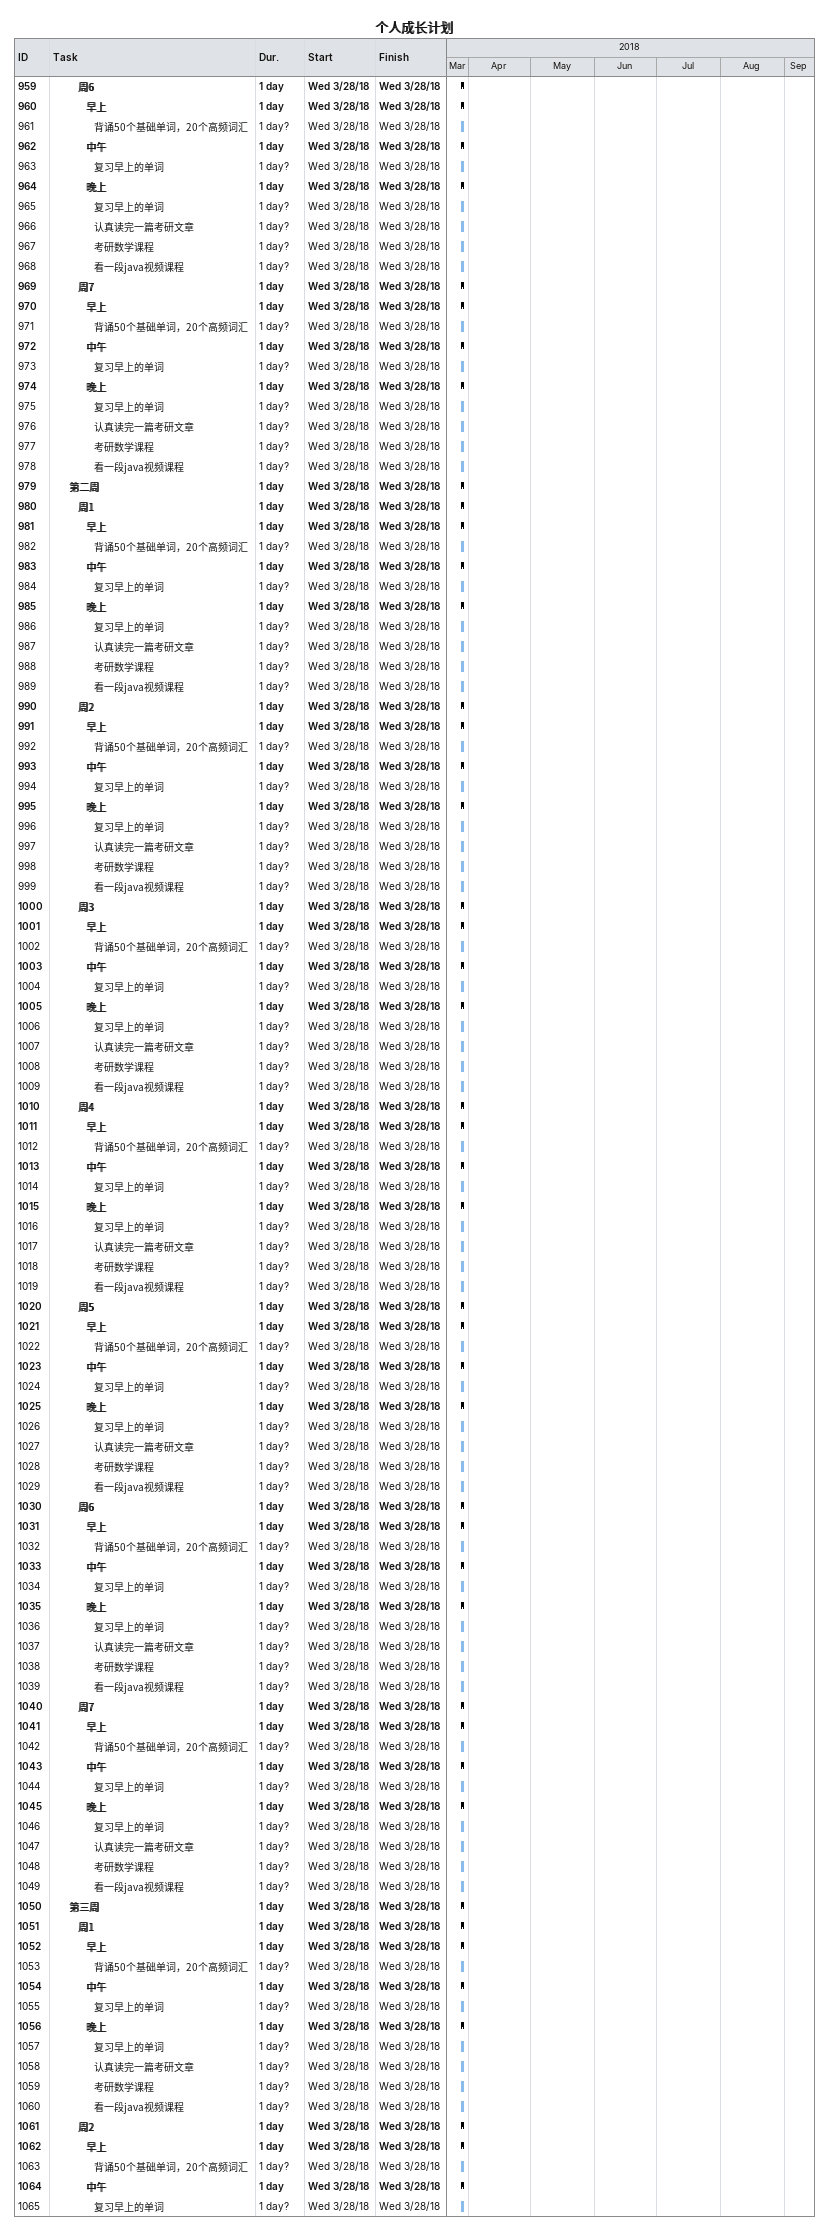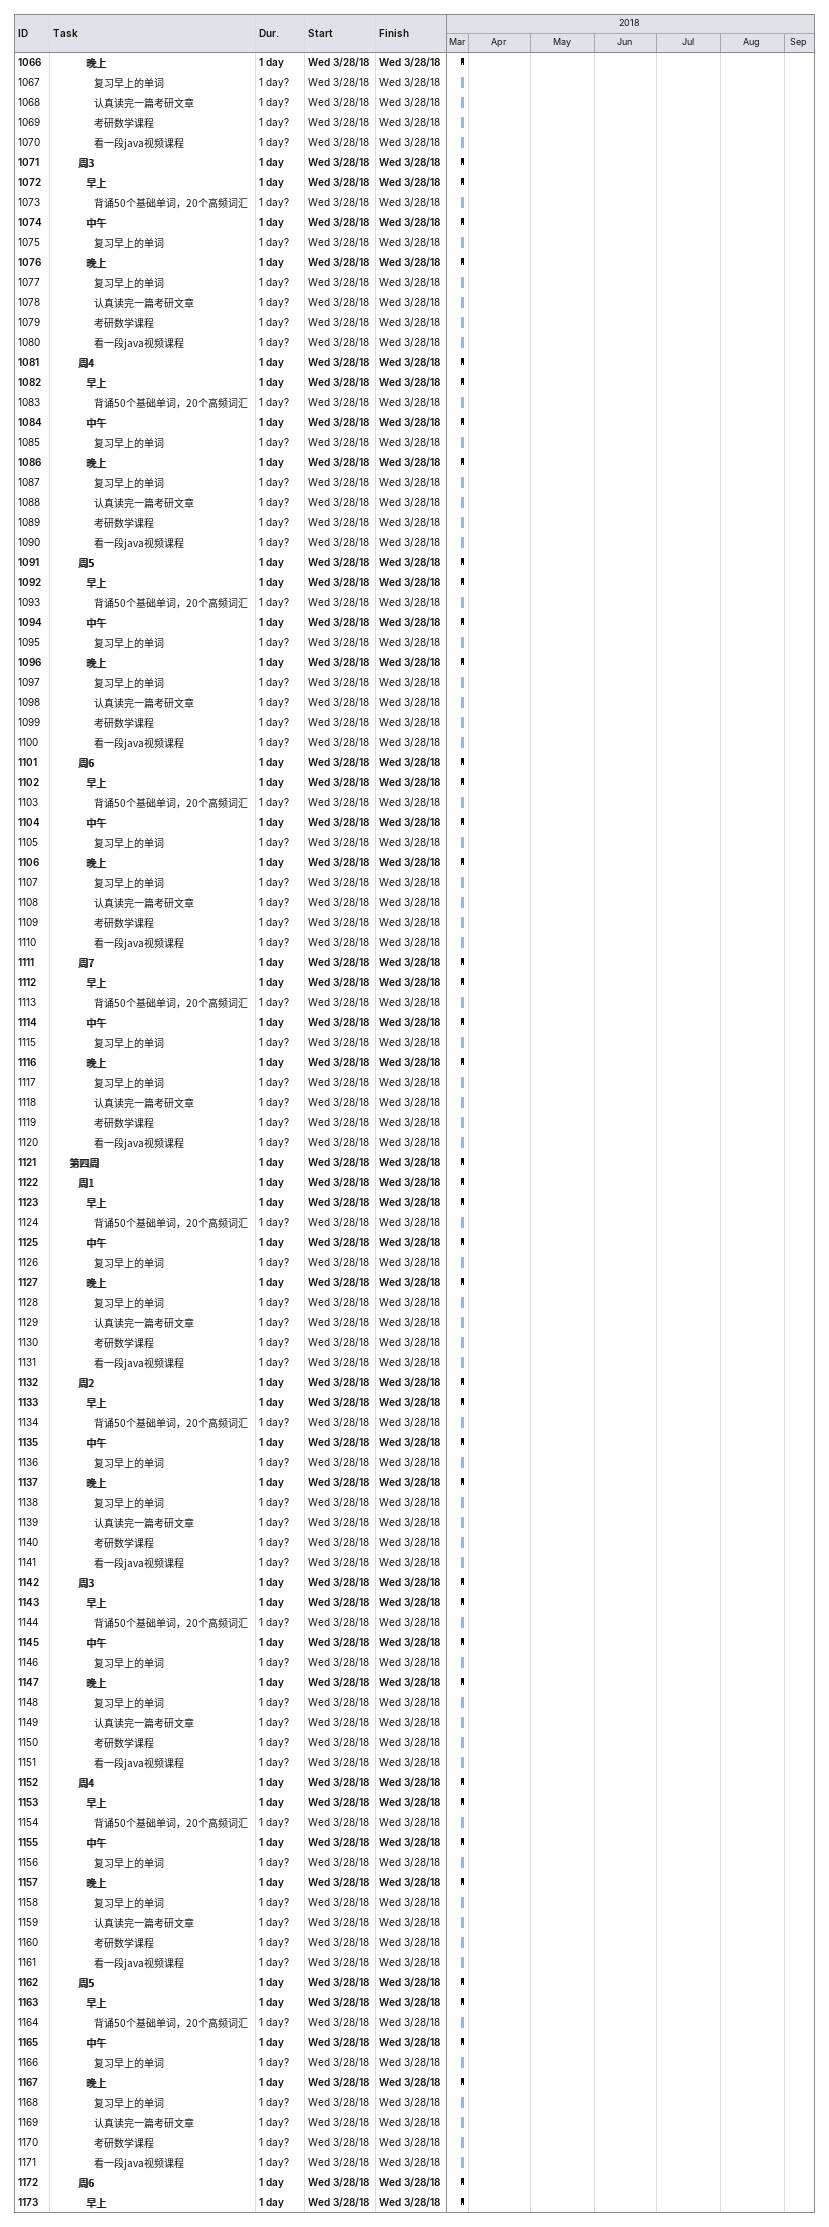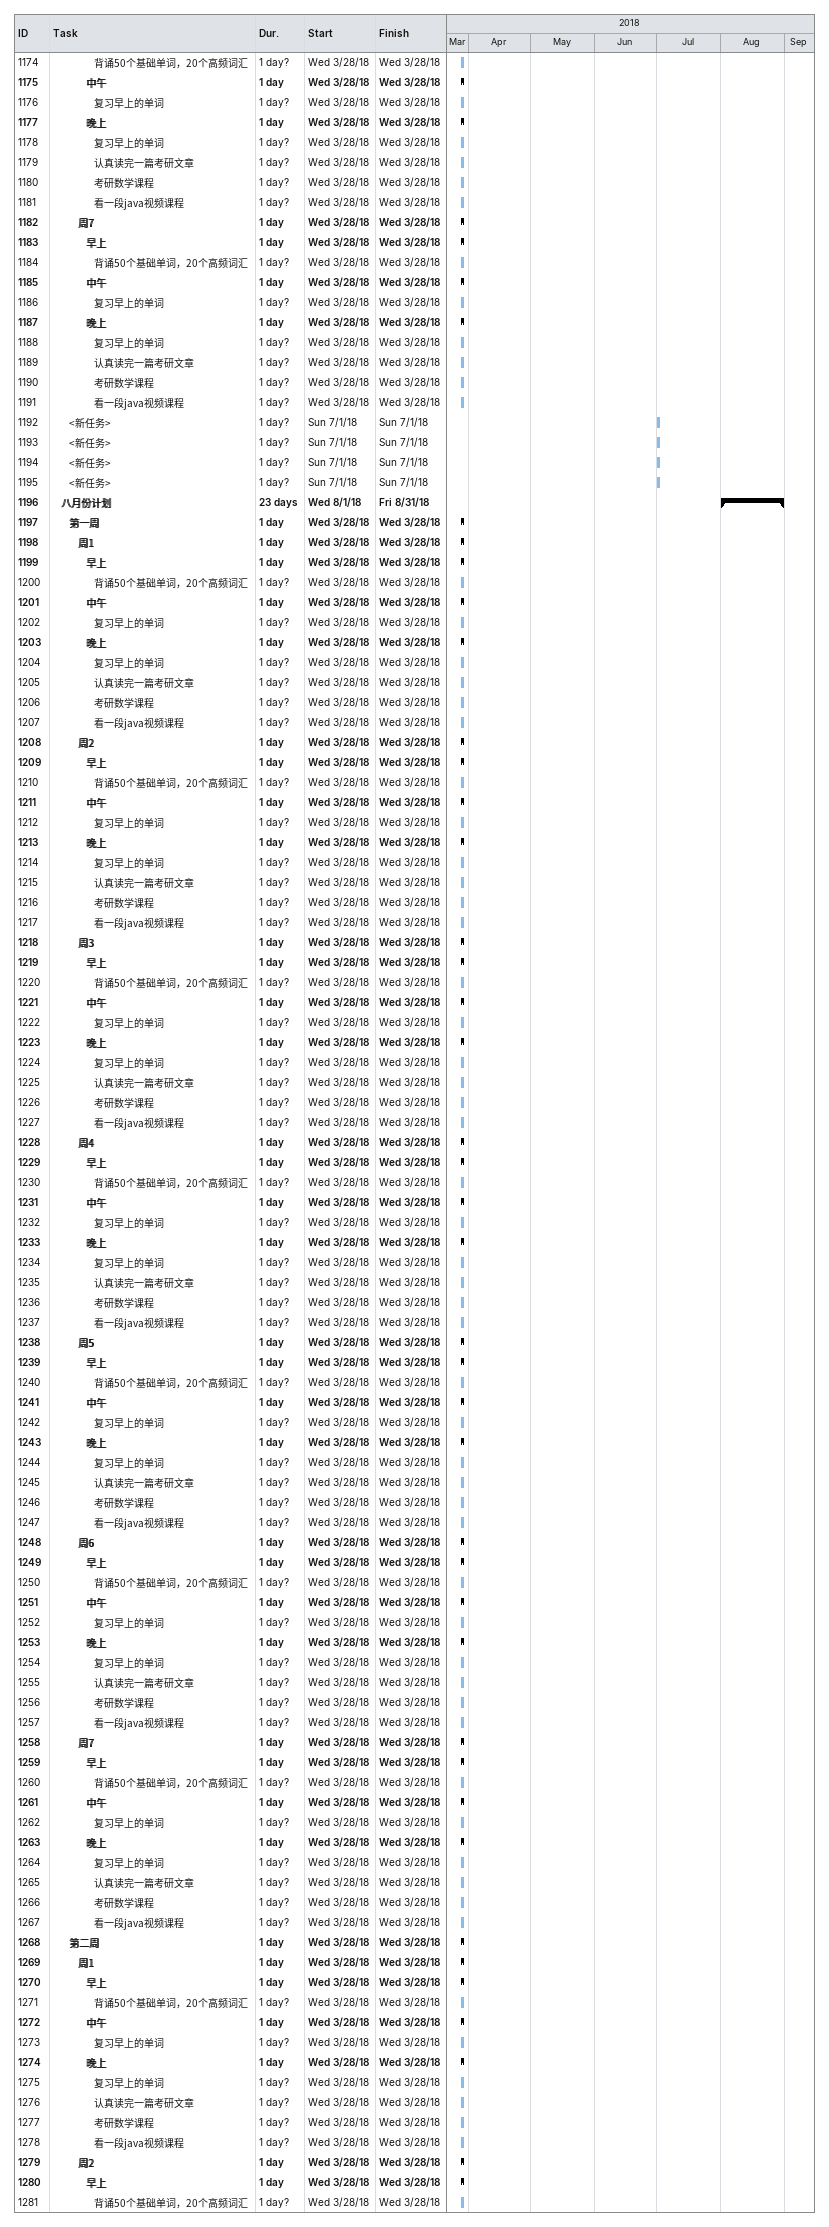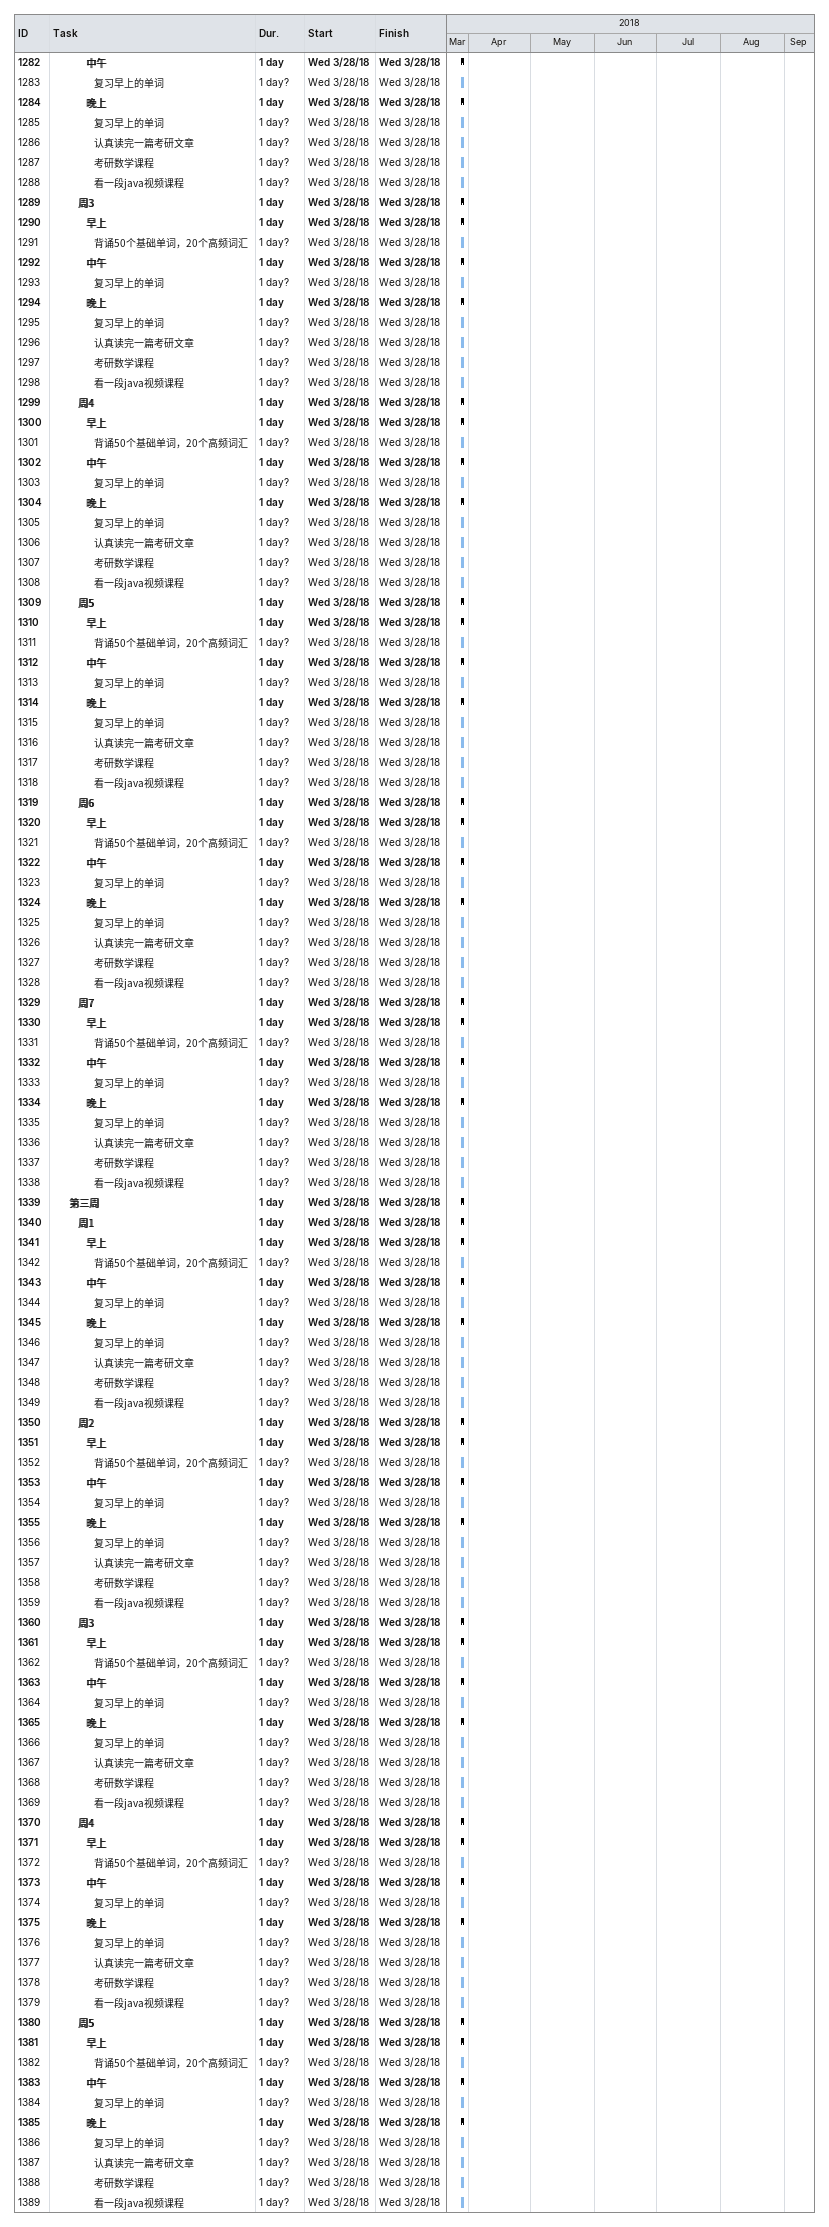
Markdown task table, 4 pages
个人成长计划

| ID | Level | Task | Duration | Start | Finish |
|---|---|---|---|---|---|
| 959 | 4 | **周6** | 1d | 2018-03-28 | 2018-03-28 |
| 960 | 5 | **早上** | 1d | 2018-03-28 | 2018-03-28 |
| 961 | 6 | 背诵50个基础单词，20个高频词汇 | 1d? | 2018-03-28 | 2018-03-28 |
| 962 | 5 | **中午** | 1d | 2018-03-28 | 2018-03-28 |
| 963 | 6 | 复习早上的单词 | 1d? | 2018-03-28 | 2018-03-28 |
| 964 | 5 | **晚上** | 1d | 2018-03-28 | 2018-03-28 |
| 965 | 6 | 复习早上的单词 | 1d? | 2018-03-28 | 2018-03-28 |
| 966 | 6 | 认真读完一篇考研文章 | 1d? | 2018-03-28 | 2018-03-28 |
| 967 | 6 | 考研数学课程 | 1d? | 2018-03-28 | 2018-03-28 |
| 968 | 6 | 看一段java视频课程 | 1d? | 2018-03-28 | 2018-03-28 |
| 969 | 4 | **周7** | 1d | 2018-03-28 | 2018-03-28 |
| 970 | 5 | **早上** | 1d | 2018-03-28 | 2018-03-28 |
| 971 | 6 | 背诵50个基础单词，20个高频词汇 | 1d? | 2018-03-28 | 2018-03-28 |
| 972 | 5 | **中午** | 1d | 2018-03-28 | 2018-03-28 |
| 973 | 6 | 复习早上的单词 | 1d? | 2018-03-28 | 2018-03-28 |
| 974 | 5 | **晚上** | 1d | 2018-03-28 | 2018-03-28 |
| 975 | 6 | 复习早上的单词 | 1d? | 2018-03-28 | 2018-03-28 |
| 976 | 6 | 认真读完一篇考研文章 | 1d? | 2018-03-28 | 2018-03-28 |
| 977 | 6 | 考研数学课程 | 1d? | 2018-03-28 | 2018-03-28 |
| 978 | 6 | 看一段java视频课程 | 1d? | 2018-03-28 | 2018-03-28 |
| 979 | 3 | **第二周** | 1d | 2018-03-28 | 2018-03-28 |
| 980 | 4 | **周1** | 1d | 2018-03-28 | 2018-03-28 |
| 981 | 5 | **早上** | 1d | 2018-03-28 | 2018-03-28 |
| 982 | 6 | 背诵50个基础单词，20个高频词汇 | 1d? | 2018-03-28 | 2018-03-28 |
| 983 | 5 | **中午** | 1d | 2018-03-28 | 2018-03-28 |
| 984 | 6 | 复习早上的单词 | 1d? | 2018-03-28 | 2018-03-28 |
| 985 | 5 | **晚上** | 1d | 2018-03-28 | 2018-03-28 |
| 986 | 6 | 复习早上的单词 | 1d? | 2018-03-28 | 2018-03-28 |
| 987 | 6 | 认真读完一篇考研文章 | 1d? | 2018-03-28 | 2018-03-28 |
| 988 | 6 | 考研数学课程 | 1d? | 2018-03-28 | 2018-03-28 |
| 989 | 6 | 看一段java视频课程 | 1d? | 2018-03-28 | 2018-03-28 |
| 990 | 4 | **周2** | 1d | 2018-03-28 | 2018-03-28 |
| 991 | 5 | **早上** | 1d | 2018-03-28 | 2018-03-28 |
| 992 | 6 | 背诵50个基础单词，20个高频词汇 | 1d? | 2018-03-28 | 2018-03-28 |
| 993 | 5 | **中午** | 1d | 2018-03-28 | 2018-03-28 |
| 994 | 6 | 复习早上的单词 | 1d? | 2018-03-28 | 2018-03-28 |
| 995 | 5 | **晚上** | 1d | 2018-03-28 | 2018-03-28 |
| 996 | 6 | 复习早上的单词 | 1d? | 2018-03-28 | 2018-03-28 |
| 997 | 6 | 认真读完一篇考研文章 | 1d? | 2018-03-28 | 2018-03-28 |
| 998 | 6 | 考研数学课程 | 1d? | 2018-03-28 | 2018-03-28 |
| 999 | 6 | 看一段java视频课程 | 1d? | 2018-03-28 | 2018-03-28 |
| 1000 | 4 | **周3** | 1d | 2018-03-28 | 2018-03-28 |
| 1001 | 5 | **早上** | 1d | 2018-03-28 | 2018-03-28 |
| 1002 | 6 | 背诵50个基础单词，20个高频词汇 | 1d? | 2018-03-28 | 2018-03-28 |
| 1003 | 5 | **中午** | 1d | 2018-03-28 | 2018-03-28 |
| 1004 | 6 | 复习早上的单词 | 1d? | 2018-03-28 | 2018-03-28 |
| 1005 | 5 | **晚上** | 1d | 2018-03-28 | 2018-03-28 |
| 1006 | 6 | 复习早上的单词 | 1d? | 2018-03-28 | 2018-03-28 |
| 1007 | 6 | 认真读完一篇考研文章 | 1d? | 2018-03-28 | 2018-03-28 |
| 1008 | 6 | 考研数学课程 | 1d? | 2018-03-28 | 2018-03-28 |
| 1009 | 6 | 看一段java视频课程 | 1d? | 2018-03-28 | 2018-03-28 |
| 1010 | 4 | **周4** | 1d | 2018-03-28 | 2018-03-28 |
| 1011 | 5 | **早上** | 1d | 2018-03-28 | 2018-03-28 |
| 1012 | 6 | 背诵50个基础单词，20个高频词汇 | 1d? | 2018-03-28 | 2018-03-28 |
| 1013 | 5 | **中午** | 1d | 2018-03-28 | 2018-03-28 |
| 1014 | 6 | 复习早上的单词 | 1d? | 2018-03-28 | 2018-03-28 |
| 1015 | 5 | **晚上** | 1d | 2018-03-28 | 2018-03-28 |
| 1016 | 6 | 复习早上的单词 | 1d? | 2018-03-28 | 2018-03-28 |
| 1017 | 6 | 认真读完一篇考研文章 | 1d? | 2018-03-28 | 2018-03-28 |
| 1018 | 6 | 考研数学课程 | 1d? | 2018-03-28 | 2018-03-28 |
| 1019 | 6 | 看一段java视频课程 | 1d? | 2018-03-28 | 2018-03-28 |
| 1020 | 4 | **周5** | 1d | 2018-03-28 | 2018-03-28 |
| 1021 | 5 | **早上** | 1d | 2018-03-28 | 2018-03-28 |
| 1022 | 6 | 背诵50个基础单词，20个高频词汇 | 1d? | 2018-03-28 | 2018-03-28 |
| 1023 | 5 | **中午** | 1d | 2018-03-28 | 2018-03-28 |
| 1024 | 6 | 复习早上的单词 | 1d? | 2018-03-28 | 2018-03-28 |
| 1025 | 5 | **晚上** | 1d | 2018-03-28 | 2018-03-28 |
| 1026 | 6 | 复习早上的单词 | 1d? | 2018-03-28 | 2018-03-28 |
| 1027 | 6 | 认真读完一篇考研文章 | 1d? | 2018-03-28 | 2018-03-28 |
| 1028 | 6 | 考研数学课程 | 1d? | 2018-03-28 | 2018-03-28 |
| 1029 | 6 | 看一段java视频课程 | 1d? | 2018-03-28 | 2018-03-28 |
| 1030 | 4 | **周6** | 1d | 2018-03-28 | 2018-03-28 |
| 1031 | 5 | **早上** | 1d | 2018-03-28 | 2018-03-28 |
| 1032 | 6 | 背诵50个基础单词，20个高频词汇 | 1d? | 2018-03-28 | 2018-03-28 |
| 1033 | 5 | **中午** | 1d | 2018-03-28 | 2018-03-28 |
| 1034 | 6 | 复习早上的单词 | 1d? | 2018-03-28 | 2018-03-28 |
| 1035 | 5 | **晚上** | 1d | 2018-03-28 | 2018-03-28 |
| 1036 | 6 | 复习早上的单词 | 1d? | 2018-03-28 | 2018-03-28 |
| 1037 | 6 | 认真读完一篇考研文章 | 1d? | 2018-03-28 | 2018-03-28 |
| 1038 | 6 | 考研数学课程 | 1d? | 2018-03-28 | 2018-03-28 |
| 1039 | 6 | 看一段java视频课程 | 1d? | 2018-03-28 | 2018-03-28 |
| 1040 | 4 | **周7** | 1d | 2018-03-28 | 2018-03-28 |
| 1041 | 5 | **早上** | 1d | 2018-03-28 | 2018-03-28 |
| 1042 | 6 | 背诵50个基础单词，20个高频词汇 | 1d? | 2018-03-28 | 2018-03-28 |
| 1043 | 5 | **中午** | 1d | 2018-03-28 | 2018-03-28 |
| 1044 | 6 | 复习早上的单词 | 1d? | 2018-03-28 | 2018-03-28 |
| 1045 | 5 | **晚上** | 1d | 2018-03-28 | 2018-03-28 |
| 1046 | 6 | 复习早上的单词 | 1d? | 2018-03-28 | 2018-03-28 |
| 1047 | 6 | 认真读完一篇考研文章 | 1d? | 2018-03-28 | 2018-03-28 |
| 1048 | 6 | 考研数学课程 | 1d? | 2018-03-28 | 2018-03-28 |
| 1049 | 6 | 看一段java视频课程 | 1d? | 2018-03-28 | 2018-03-28 |
| 1050 | 3 | **第三周** | 1d | 2018-03-28 | 2018-03-28 |
| 1051 | 4 | **周1** | 1d | 2018-03-28 | 2018-03-28 |
| 1052 | 5 | **早上** | 1d | 2018-03-28 | 2018-03-28 |
| 1053 | 6 | 背诵50个基础单词，20个高频词汇 | 1d? | 2018-03-28 | 2018-03-28 |
| 1054 | 5 | **中午** | 1d | 2018-03-28 | 2018-03-28 |
| 1055 | 6 | 复习早上的单词 | 1d? | 2018-03-28 | 2018-03-28 |
| 1056 | 5 | **晚上** | 1d | 2018-03-28 | 2018-03-28 |
| 1057 | 6 | 复习早上的单词 | 1d? | 2018-03-28 | 2018-03-28 |
| 1058 | 6 | 认真读完一篇考研文章 | 1d? | 2018-03-28 | 2018-03-28 |
| 1059 | 6 | 考研数学课程 | 1d? | 2018-03-28 | 2018-03-28 |
| 1060 | 6 | 看一段java视频课程 | 1d? | 2018-03-28 | 2018-03-28 |
| 1061 | 4 | **周2** | 1d | 2018-03-28 | 2018-03-28 |
| 1062 | 5 | **早上** | 1d | 2018-03-28 | 2018-03-28 |
| 1063 | 6 | 背诵50个基础单词，20个高频词汇 | 1d? | 2018-03-28 | 2018-03-28 |
| 1064 | 5 | **中午** | 1d | 2018-03-28 | 2018-03-28 |
| 1065 | 6 | 复习早上的单词 | 1d? | 2018-03-28 | 2018-03-28 |
| 1066 | 5 | **晚上** | 1d | 2018-03-28 | 2018-03-28 |
| 1067 | 6 | 复习早上的单词 | 1d? | 2018-03-28 | 2018-03-28 |
| 1068 | 6 | 认真读完一篇考研文章 | 1d? | 2018-03-28 | 2018-03-28 |
| 1069 | 6 | 考研数学课程 | 1d? | 2018-03-28 | 2018-03-28 |
| 1070 | 6 | 看一段java视频课程 | 1d? | 2018-03-28 | 2018-03-28 |
| 1071 | 4 | **周3** | 1d | 2018-03-28 | 2018-03-28 |
| 1072 | 5 | **早上** | 1d | 2018-03-28 | 2018-03-28 |
| 1073 | 6 | 背诵50个基础单词，20个高频词汇 | 1d? | 2018-03-28 | 2018-03-28 |
| 1074 | 5 | **中午** | 1d | 2018-03-28 | 2018-03-28 |
| 1075 | 6 | 复习早上的单词 | 1d? | 2018-03-28 | 2018-03-28 |
| 1076 | 5 | **晚上** | 1d | 2018-03-28 | 2018-03-28 |
| 1077 | 6 | 复习早上的单词 | 1d? | 2018-03-28 | 2018-03-28 |
| 1078 | 6 | 认真读完一篇考研文章 | 1d? | 2018-03-28 | 2018-03-28 |
| 1079 | 6 | 考研数学课程 | 1d? | 2018-03-28 | 2018-03-28 |
| 1080 | 6 | 看一段java视频课程 | 1d? | 2018-03-28 | 2018-03-28 |
| 1081 | 4 | **周4** | 1d | 2018-03-28 | 2018-03-28 |
| 1082 | 5 | **早上** | 1d | 2018-03-28 | 2018-03-28 |
| 1083 | 6 | 背诵50个基础单词，20个高频词汇 | 1d? | 2018-03-28 | 2018-03-28 |
| 1084 | 5 | **中午** | 1d | 2018-03-28 | 2018-03-28 |
| 1085 | 6 | 复习早上的单词 | 1d? | 2018-03-28 | 2018-03-28 |
| 1086 | 5 | **晚上** | 1d | 2018-03-28 | 2018-03-28 |
| 1087 | 6 | 复习早上的单词 | 1d? | 2018-03-28 | 2018-03-28 |
| 1088 | 6 | 认真读完一篇考研文章 | 1d? | 2018-03-28 | 2018-03-28 |
| 1089 | 6 | 考研数学课程 | 1d? | 2018-03-28 | 2018-03-28 |
| 1090 | 6 | 看一段java视频课程 | 1d? | 2018-03-28 | 2018-03-28 |
| 1091 | 4 | **周5** | 1d | 2018-03-28 | 2018-03-28 |
| 1092 | 5 | **早上** | 1d | 2018-03-28 | 2018-03-28 |
| 1093 | 6 | 背诵50个基础单词，20个高频词汇 | 1d? | 2018-03-28 | 2018-03-28 |
| 1094 | 5 | **中午** | 1d | 2018-03-28 | 2018-03-28 |
| 1095 | 6 | 复习早上的单词 | 1d? | 2018-03-28 | 2018-03-28 |
| 1096 | 5 | **晚上** | 1d | 2018-03-28 | 2018-03-28 |
| 1097 | 6 | 复习早上的单词 | 1d? | 2018-03-28 | 2018-03-28 |
| 1098 | 6 | 认真读完一篇考研文章 | 1d? | 2018-03-28 | 2018-03-28 |
| 1099 | 6 | 考研数学课程 | 1d? | 2018-03-28 | 2018-03-28 |
| 1100 | 6 | 看一段java视频课程 | 1d? | 2018-03-28 | 2018-03-28 |
| 1101 | 4 | **周6** | 1d | 2018-03-28 | 2018-03-28 |
| 1102 | 5 | **早上** | 1d | 2018-03-28 | 2018-03-28 |
| 1103 | 6 | 背诵50个基础单词，20个高频词汇 | 1d? | 2018-03-28 | 2018-03-28 |
| 1104 | 5 | **中午** | 1d | 2018-03-28 | 2018-03-28 |
| 1105 | 6 | 复习早上的单词 | 1d? | 2018-03-28 | 2018-03-28 |
| 1106 | 5 | **晚上** | 1d | 2018-03-28 | 2018-03-28 |
| 1107 | 6 | 复习早上的单词 | 1d? | 2018-03-28 | 2018-03-28 |
| 1108 | 6 | 认真读完一篇考研文章 | 1d? | 2018-03-28 | 2018-03-28 |
| 1109 | 6 | 考研数学课程 | 1d? | 2018-03-28 | 2018-03-28 |
| 1110 | 6 | 看一段java视频课程 | 1d? | 2018-03-28 | 2018-03-28 |
| 1111 | 4 | **周7** | 1d | 2018-03-28 | 2018-03-28 |
| 1112 | 5 | **早上** | 1d | 2018-03-28 | 2018-03-28 |
| 1113 | 6 | 背诵50个基础单词，20个高频词汇 | 1d? | 2018-03-28 | 2018-03-28 |
| 1114 | 5 | **中午** | 1d | 2018-03-28 | 2018-03-28 |
| 1115 | 6 | 复习早上的单词 | 1d? | 2018-03-28 | 2018-03-28 |
| 1116 | 5 | **晚上** | 1d | 2018-03-28 | 2018-03-28 |
| 1117 | 6 | 复习早上的单词 | 1d? | 2018-03-28 | 2018-03-28 |
| 1118 | 6 | 认真读完一篇考研文章 | 1d? | 2018-03-28 | 2018-03-28 |
| 1119 | 6 | 考研数学课程 | 1d? | 2018-03-28 | 2018-03-28 |
| 1120 | 6 | 看一段java视频课程 | 1d? | 2018-03-28 | 2018-03-28 |
| 1121 | 3 | **第四周** | 1d | 2018-03-28 | 2018-03-28 |
| 1122 | 4 | **周1** | 1d | 2018-03-28 | 2018-03-28 |
| 1123 | 5 | **早上** | 1d | 2018-03-28 | 2018-03-28 |
| 1124 | 6 | 背诵50个基础单词，20个高频词汇 | 1d? | 2018-03-28 | 2018-03-28 |
| 1125 | 5 | **中午** | 1d | 2018-03-28 | 2018-03-28 |
| 1126 | 6 | 复习早上的单词 | 1d? | 2018-03-28 | 2018-03-28 |
| 1127 | 5 | **晚上** | 1d | 2018-03-28 | 2018-03-28 |
| 1128 | 6 | 复习早上的单词 | 1d? | 2018-03-28 | 2018-03-28 |
| 1129 | 6 | 认真读完一篇考研文章 | 1d? | 2018-03-28 | 2018-03-28 |
| 1130 | 6 | 考研数学课程 | 1d? | 2018-03-28 | 2018-03-28 |
| 1131 | 6 | 看一段java视频课程 | 1d? | 2018-03-28 | 2018-03-28 |
| 1132 | 4 | **周2** | 1d | 2018-03-28 | 2018-03-28 |
| 1133 | 5 | **早上** | 1d | 2018-03-28 | 2018-03-28 |
| 1134 | 6 | 背诵50个基础单词，20个高频词汇 | 1d? | 2018-03-28 | 2018-03-28 |
| 1135 | 5 | **中午** | 1d | 2018-03-28 | 2018-03-28 |
| 1136 | 6 | 复习早上的单词 | 1d? | 2018-03-28 | 2018-03-28 |
| 1137 | 5 | **晚上** | 1d | 2018-03-28 | 2018-03-28 |
| 1138 | 6 | 复习早上的单词 | 1d? | 2018-03-28 | 2018-03-28 |
| 1139 | 6 | 认真读完一篇考研文章 | 1d? | 2018-03-28 | 2018-03-28 |
| 1140 | 6 | 考研数学课程 | 1d? | 2018-03-28 | 2018-03-28 |
| 1141 | 6 | 看一段java视频课程 | 1d? | 2018-03-28 | 2018-03-28 |
| 1142 | 4 | **周3** | 1d | 2018-03-28 | 2018-03-28 |
| 1143 | 5 | **早上** | 1d | 2018-03-28 | 2018-03-28 |
| 1144 | 6 | 背诵50个基础单词，20个高频词汇 | 1d? | 2018-03-28 | 2018-03-28 |
| 1145 | 5 | **中午** | 1d | 2018-03-28 | 2018-03-28 |
| 1146 | 6 | 复习早上的单词 | 1d? | 2018-03-28 | 2018-03-28 |
| 1147 | 5 | **晚上** | 1d | 2018-03-28 | 2018-03-28 |
| 1148 | 6 | 复习早上的单词 | 1d? | 2018-03-28 | 2018-03-28 |
| 1149 | 6 | 认真读完一篇考研文章 | 1d? | 2018-03-28 | 2018-03-28 |
| 1150 | 6 | 考研数学课程 | 1d? | 2018-03-28 | 2018-03-28 |
| 1151 | 6 | 看一段java视频课程 | 1d? | 2018-03-28 | 2018-03-28 |
| 1152 | 4 | **周4** | 1d | 2018-03-28 | 2018-03-28 |
| 1153 | 5 | **早上** | 1d | 2018-03-28 | 2018-03-28 |
| 1154 | 6 | 背诵50个基础单词，20个高频词汇 | 1d? | 2018-03-28 | 2018-03-28 |
| 1155 | 5 | **中午** | 1d | 2018-03-28 | 2018-03-28 |
| 1156 | 6 | 复习早上的单词 | 1d? | 2018-03-28 | 2018-03-28 |
| 1157 | 5 | **晚上** | 1d | 2018-03-28 | 2018-03-28 |
| 1158 | 6 | 复习早上的单词 | 1d? | 2018-03-28 | 2018-03-28 |
| 1159 | 6 | 认真读完一篇考研文章 | 1d? | 2018-03-28 | 2018-03-28 |
| 1160 | 6 | 考研数学课程 | 1d? | 2018-03-28 | 2018-03-28 |
| 1161 | 6 | 看一段java视频课程 | 1d? | 2018-03-28 | 2018-03-28 |
| 1162 | 4 | **周5** | 1d | 2018-03-28 | 2018-03-28 |
| 1163 | 5 | **早上** | 1d | 2018-03-28 | 2018-03-28 |
| 1164 | 6 | 背诵50个基础单词，20个高频词汇 | 1d? | 2018-03-28 | 2018-03-28 |
| 1165 | 5 | **中午** | 1d | 2018-03-28 | 2018-03-28 |
| 1166 | 6 | 复习早上的单词 | 1d? | 2018-03-28 | 2018-03-28 |
| 1167 | 5 | **晚上** | 1d | 2018-03-28 | 2018-03-28 |
| 1168 | 6 | 复习早上的单词 | 1d? | 2018-03-28 | 2018-03-28 |
| 1169 | 6 | 认真读完一篇考研文章 | 1d? | 2018-03-28 | 2018-03-28 |
| 1170 | 6 | 考研数学课程 | 1d? | 2018-03-28 | 2018-03-28 |
| 1171 | 6 | 看一段java视频课程 | 1d? | 2018-03-28 | 2018-03-28 |
| 1172 | 4 | **周6** | 1d | 2018-03-28 | 2018-03-28 |
| 1173 | 5 | **早上** | 1d | 2018-03-28 | 2018-03-28 |
| 1174 | 6 | 背诵50个基础单词，20个高频词汇 | 1d? | 2018-03-28 | 2018-03-28 |
| 1175 | 5 | **中午** | 1d | 2018-03-28 | 2018-03-28 |
| 1176 | 6 | 复习早上的单词 | 1d? | 2018-03-28 | 2018-03-28 |
| 1177 | 5 | **晚上** | 1d | 2018-03-28 | 2018-03-28 |
| 1178 | 6 | 复习早上的单词 | 1d? | 2018-03-28 | 2018-03-28 |
| 1179 | 6 | 认真读完一篇考研文章 | 1d? | 2018-03-28 | 2018-03-28 |
| 1180 | 6 | 考研数学课程 | 1d? | 2018-03-28 | 2018-03-28 |
| 1181 | 6 | 看一段java视频课程 | 1d? | 2018-03-28 | 2018-03-28 |
| 1182 | 4 | **周7** | 1d | 2018-03-28 | 2018-03-28 |
| 1183 | 5 | **早上** | 1d | 2018-03-28 | 2018-03-28 |
| 1184 | 6 | 背诵50个基础单词，20个高频词汇 | 1d? | 2018-03-28 | 2018-03-28 |
| 1185 | 5 | **中午** | 1d | 2018-03-28 | 2018-03-28 |
| 1186 | 6 | 复习早上的单词 | 1d? | 2018-03-28 | 2018-03-28 |
| 1187 | 5 | **晚上** | 1d | 2018-03-28 | 2018-03-28 |
| 1188 | 6 | 复习早上的单词 | 1d? | 2018-03-28 | 2018-03-28 |
| 1189 | 6 | 认真读完一篇考研文章 | 1d? | 2018-03-28 | 2018-03-28 |
| 1190 | 6 | 考研数学课程 | 1d? | 2018-03-28 | 2018-03-28 |
| 1191 | 6 | 看一段java视频课程 | 1d? | 2018-03-28 | 2018-03-28 |
| 1192 | 3 | <新任务> | 1d? | 2018-07-01 | 2018-07-01 |
| 1193 | 3 | <新任务> | 1d? | 2018-07-01 | 2018-07-01 |
| 1194 | 3 | <新任务> | 1d? | 2018-07-01 | 2018-07-01 |
| 1195 | 3 | <新任务> | 1d? | 2018-07-01 | 2018-07-01 |
| 1196 | 2 | **八月份计划** | 23d | 2018-08-01 | 2018-08-31 |
| 1197 | 3 | **第一周** | 1d | 2018-03-28 | 2018-03-28 |
| 1198 | 4 | **周1** | 1d | 2018-03-28 | 2018-03-28 |
| 1199 | 5 | **早上** | 1d | 2018-03-28 | 2018-03-28 |
| 1200 | 6 | 背诵50个基础单词，20个高频词汇 | 1d? | 2018-03-28 | 2018-03-28 |
| 1201 | 5 | **中午** | 1d | 2018-03-28 | 2018-03-28 |
| 1202 | 6 | 复习早上的单词 | 1d? | 2018-03-28 | 2018-03-28 |
| 1203 | 5 | **晚上** | 1d | 2018-03-28 | 2018-03-28 |
| 1204 | 6 | 复习早上的单词 | 1d? | 2018-03-28 | 2018-03-28 |
| 1205 | 6 | 认真读完一篇考研文章 | 1d? | 2018-03-28 | 2018-03-28 |
| 1206 | 6 | 考研数学课程 | 1d? | 2018-03-28 | 2018-03-28 |
| 1207 | 6 | 看一段java视频课程 | 1d? | 2018-03-28 | 2018-03-28 |
| 1208 | 4 | **周2** | 1d | 2018-03-28 | 2018-03-28 |
| 1209 | 5 | **早上** | 1d | 2018-03-28 | 2018-03-28 |
| 1210 | 6 | 背诵50个基础单词，20个高频词汇 | 1d? | 2018-03-28 | 2018-03-28 |
| 1211 | 5 | **中午** | 1d | 2018-03-28 | 2018-03-28 |
| 1212 | 6 | 复习早上的单词 | 1d? | 2018-03-28 | 2018-03-28 |
| 1213 | 5 | **晚上** | 1d | 2018-03-28 | 2018-03-28 |
| 1214 | 6 | 复习早上的单词 | 1d? | 2018-03-28 | 2018-03-28 |
| 1215 | 6 | 认真读完一篇考研文章 | 1d? | 2018-03-28 | 2018-03-28 |
| 1216 | 6 | 考研数学课程 | 1d? | 2018-03-28 | 2018-03-28 |
| 1217 | 6 | 看一段java视频课程 | 1d? | 2018-03-28 | 2018-03-28 |
| 1218 | 4 | **周3** | 1d | 2018-03-28 | 2018-03-28 |
| 1219 | 5 | **早上** | 1d | 2018-03-28 | 2018-03-28 |
| 1220 | 6 | 背诵50个基础单词，20个高频词汇 | 1d? | 2018-03-28 | 2018-03-28 |
| 1221 | 5 | **中午** | 1d | 2018-03-28 | 2018-03-28 |
| 1222 | 6 | 复习早上的单词 | 1d? | 2018-03-28 | 2018-03-28 |
| 1223 | 5 | **晚上** | 1d | 2018-03-28 | 2018-03-28 |
| 1224 | 6 | 复习早上的单词 | 1d? | 2018-03-28 | 2018-03-28 |
| 1225 | 6 | 认真读完一篇考研文章 | 1d? | 2018-03-28 | 2018-03-28 |
| 1226 | 6 | 考研数学课程 | 1d? | 2018-03-28 | 2018-03-28 |
| 1227 | 6 | 看一段java视频课程 | 1d? | 2018-03-28 | 2018-03-28 |
| 1228 | 4 | **周4** | 1d | 2018-03-28 | 2018-03-28 |
| 1229 | 5 | **早上** | 1d | 2018-03-28 | 2018-03-28 |
| 1230 | 6 | 背诵50个基础单词，20个高频词汇 | 1d? | 2018-03-28 | 2018-03-28 |
| 1231 | 5 | **中午** | 1d | 2018-03-28 | 2018-03-28 |
| 1232 | 6 | 复习早上的单词 | 1d? | 2018-03-28 | 2018-03-28 |
| 1233 | 5 | **晚上** | 1d | 2018-03-28 | 2018-03-28 |
| 1234 | 6 | 复习早上的单词 | 1d? | 2018-03-28 | 2018-03-28 |
| 1235 | 6 | 认真读完一篇考研文章 | 1d? | 2018-03-28 | 2018-03-28 |
| 1236 | 6 | 考研数学课程 | 1d? | 2018-03-28 | 2018-03-28 |
| 1237 | 6 | 看一段java视频课程 | 1d? | 2018-03-28 | 2018-03-28 |
| 1238 | 4 | **周5** | 1d | 2018-03-28 | 2018-03-28 |
| 1239 | 5 | **早上** | 1d | 2018-03-28 | 2018-03-28 |
| 1240 | 6 | 背诵50个基础单词，20个高频词汇 | 1d? | 2018-03-28 | 2018-03-28 |
| 1241 | 5 | **中午** | 1d | 2018-03-28 | 2018-03-28 |
| 1242 | 6 | 复习早上的单词 | 1d? | 2018-03-28 | 2018-03-28 |
| 1243 | 5 | **晚上** | 1d | 2018-03-28 | 2018-03-28 |
| 1244 | 6 | 复习早上的单词 | 1d? | 2018-03-28 | 2018-03-28 |
| 1245 | 6 | 认真读完一篇考研文章 | 1d? | 2018-03-28 | 2018-03-28 |
| 1246 | 6 | 考研数学课程 | 1d? | 2018-03-28 | 2018-03-28 |
| 1247 | 6 | 看一段java视频课程 | 1d? | 2018-03-28 | 2018-03-28 |
| 1248 | 4 | **周6** | 1d | 2018-03-28 | 2018-03-28 |
| 1249 | 5 | **早上** | 1d | 2018-03-28 | 2018-03-28 |
| 1250 | 6 | 背诵50个基础单词，20个高频词汇 | 1d? | 2018-03-28 | 2018-03-28 |
| 1251 | 5 | **中午** | 1d | 2018-03-28 | 2018-03-28 |
| 1252 | 6 | 复习早上的单词 | 1d? | 2018-03-28 | 2018-03-28 |
| 1253 | 5 | **晚上** | 1d | 2018-03-28 | 2018-03-28 |
| 1254 | 6 | 复习早上的单词 | 1d? | 2018-03-28 | 2018-03-28 |
| 1255 | 6 | 认真读完一篇考研文章 | 1d? | 2018-03-28 | 2018-03-28 |
| 1256 | 6 | 考研数学课程 | 1d? | 2018-03-28 | 2018-03-28 |
| 1257 | 6 | 看一段java视频课程 | 1d? | 2018-03-28 | 2018-03-28 |
| 1258 | 4 | **周7** | 1d | 2018-03-28 | 2018-03-28 |
| 1259 | 5 | **早上** | 1d | 2018-03-28 | 2018-03-28 |
| 1260 | 6 | 背诵50个基础单词，20个高频词汇 | 1d? | 2018-03-28 | 2018-03-28 |
| 1261 | 5 | **中午** | 1d | 2018-03-28 | 2018-03-28 |
| 1262 | 6 | 复习早上的单词 | 1d? | 2018-03-28 | 2018-03-28 |
| 1263 | 5 | **晚上** | 1d | 2018-03-28 | 2018-03-28 |
| 1264 | 6 | 复习早上的单词 | 1d? | 2018-03-28 | 2018-03-28 |
| 1265 | 6 | 认真读完一篇考研文章 | 1d? | 2018-03-28 | 2018-03-28 |
| 1266 | 6 | 考研数学课程 | 1d? | 2018-03-28 | 2018-03-28 |
| 1267 | 6 | 看一段java视频课程 | 1d? | 2018-03-28 | 2018-03-28 |
| 1268 | 3 | **第二周** | 1d | 2018-03-28 | 2018-03-28 |
| 1269 | 4 | **周1** | 1d | 2018-03-28 | 2018-03-28 |
| 1270 | 5 | **早上** | 1d | 2018-03-28 | 2018-03-28 |
| 1271 | 6 | 背诵50个基础单词，20个高频词汇 | 1d? | 2018-03-28 | 2018-03-28 |
| 1272 | 5 | **中午** | 1d | 2018-03-28 | 2018-03-28 |
| 1273 | 6 | 复习早上的单词 | 1d? | 2018-03-28 | 2018-03-28 |
| 1274 | 5 | **晚上** | 1d | 2018-03-28 | 2018-03-28 |
| 1275 | 6 | 复习早上的单词 | 1d? | 2018-03-28 | 2018-03-28 |
| 1276 | 6 | 认真读完一篇考研文章 | 1d? | 2018-03-28 | 2018-03-28 |
| 1277 | 6 | 考研数学课程 | 1d? | 2018-03-28 | 2018-03-28 |
| 1278 | 6 | 看一段java视频课程 | 1d? | 2018-03-28 | 2018-03-28 |
| 1279 | 4 | **周2** | 1d | 2018-03-28 | 2018-03-28 |
| 1280 | 5 | **早上** | 1d | 2018-03-28 | 2018-03-28 |
| 1281 | 6 | 背诵50个基础单词，20个高频词汇 | 1d? | 2018-03-28 | 2018-03-28 |
| 1282 | 5 | **中午** | 1d | 2018-03-28 | 2018-03-28 |
| 1283 | 6 | 复习早上的单词 | 1d? | 2018-03-28 | 2018-03-28 |
| 1284 | 5 | **晚上** | 1d | 2018-03-28 | 2018-03-28 |
| 1285 | 6 | 复习早上的单词 | 1d? | 2018-03-28 | 2018-03-28 |
| 1286 | 6 | 认真读完一篇考研文章 | 1d? | 2018-03-28 | 2018-03-28 |
| 1287 | 6 | 考研数学课程 | 1d? | 2018-03-28 | 2018-03-28 |
| 1288 | 6 | 看一段java视频课程 | 1d? | 2018-03-28 | 2018-03-28 |
| 1289 | 4 | **周3** | 1d | 2018-03-28 | 2018-03-28 |
| 1290 | 5 | **早上** | 1d | 2018-03-28 | 2018-03-28 |
| 1291 | 6 | 背诵50个基础单词，20个高频词汇 | 1d? | 2018-03-28 | 2018-03-28 |
| 1292 | 5 | **中午** | 1d | 2018-03-28 | 2018-03-28 |
| 1293 | 6 | 复习早上的单词 | 1d? | 2018-03-28 | 2018-03-28 |
| 1294 | 5 | **晚上** | 1d | 2018-03-28 | 2018-03-28 |
| 1295 | 6 | 复习早上的单词 | 1d? | 2018-03-28 | 2018-03-28 |
| 1296 | 6 | 认真读完一篇考研文章 | 1d? | 2018-03-28 | 2018-03-28 |
| 1297 | 6 | 考研数学课程 | 1d? | 2018-03-28 | 2018-03-28 |
| 1298 | 6 | 看一段java视频课程 | 1d? | 2018-03-28 | 2018-03-28 |
| 1299 | 4 | **周4** | 1d | 2018-03-28 | 2018-03-28 |
| 1300 | 5 | **早上** | 1d | 2018-03-28 | 2018-03-28 |
| 1301 | 6 | 背诵50个基础单词，20个高频词汇 | 1d? | 2018-03-28 | 2018-03-28 |
| 1302 | 5 | **中午** | 1d | 2018-03-28 | 2018-03-28 |
| 1303 | 6 | 复习早上的单词 | 1d? | 2018-03-28 | 2018-03-28 |
| 1304 | 5 | **晚上** | 1d | 2018-03-28 | 2018-03-28 |
| 1305 | 6 | 复习早上的单词 | 1d? | 2018-03-28 | 2018-03-28 |
| 1306 | 6 | 认真读完一篇考研文章 | 1d? | 2018-03-28 | 2018-03-28 |
| 1307 | 6 | 考研数学课程 | 1d? | 2018-03-28 | 2018-03-28 |
| 1308 | 6 | 看一段java视频课程 | 1d? | 2018-03-28 | 2018-03-28 |
| 1309 | 4 | **周5** | 1d | 2018-03-28 | 2018-03-28 |
| 1310 | 5 | **早上** | 1d | 2018-03-28 | 2018-03-28 |
| 1311 | 6 | 背诵50个基础单词，20个高频词汇 | 1d? | 2018-03-28 | 2018-03-28 |
| 1312 | 5 | **中午** | 1d | 2018-03-28 | 2018-03-28 |
| 1313 | 6 | 复习早上的单词 | 1d? | 2018-03-28 | 2018-03-28 |
| 1314 | 5 | **晚上** | 1d | 2018-03-28 | 2018-03-28 |
| 1315 | 6 | 复习早上的单词 | 1d? | 2018-03-28 | 2018-03-28 |
| 1316 | 6 | 认真读完一篇考研文章 | 1d? | 2018-03-28 | 2018-03-28 |
| 1317 | 6 | 考研数学课程 | 1d? | 2018-03-28 | 2018-03-28 |
| 1318 | 6 | 看一段java视频课程 | 1d? | 2018-03-28 | 2018-03-28 |
| 1319 | 4 | **周6** | 1d | 2018-03-28 | 2018-03-28 |
| 1320 | 5 | **早上** | 1d | 2018-03-28 | 2018-03-28 |
| 1321 | 6 | 背诵50个基础单词，20个高频词汇 | 1d? | 2018-03-28 | 2018-03-28 |
| 1322 | 5 | **中午** | 1d | 2018-03-28 | 2018-03-28 |
| 1323 | 6 | 复习早上的单词 | 1d? | 2018-03-28 | 2018-03-28 |
| 1324 | 5 | **晚上** | 1d | 2018-03-28 | 2018-03-28 |
| 1325 | 6 | 复习早上的单词 | 1d? | 2018-03-28 | 2018-03-28 |
| 1326 | 6 | 认真读完一篇考研文章 | 1d? | 2018-03-28 | 2018-03-28 |
| 1327 | 6 | 考研数学课程 | 1d? | 2018-03-28 | 2018-03-28 |
| 1328 | 6 | 看一段java视频课程 | 1d? | 2018-03-28 | 2018-03-28 |
| 1329 | 4 | **周7** | 1d | 2018-03-28 | 2018-03-28 |
| 1330 | 5 | **早上** | 1d | 2018-03-28 | 2018-03-28 |
| 1331 | 6 | 背诵50个基础单词，20个高频词汇 | 1d? | 2018-03-28 | 2018-03-28 |
| 1332 | 5 | **中午** | 1d | 2018-03-28 | 2018-03-28 |
| 1333 | 6 | 复习早上的单词 | 1d? | 2018-03-28 | 2018-03-28 |
| 1334 | 5 | **晚上** | 1d | 2018-03-28 | 2018-03-28 |
| 1335 | 6 | 复习早上的单词 | 1d? | 2018-03-28 | 2018-03-28 |
| 1336 | 6 | 认真读完一篇考研文章 | 1d? | 2018-03-28 | 2018-03-28 |
| 1337 | 6 | 考研数学课程 | 1d? | 2018-03-28 | 2018-03-28 |
| 1338 | 6 | 看一段java视频课程 | 1d? | 2018-03-28 | 2018-03-28 |
| 1339 | 3 | **第三周** | 1d | 2018-03-28 | 2018-03-28 |
| 1340 | 4 | **周1** | 1d | 2018-03-28 | 2018-03-28 |
| 1341 | 5 | **早上** | 1d | 2018-03-28 | 2018-03-28 |
| 1342 | 6 | 背诵50个基础单词，20个高频词汇 | 1d? | 2018-03-28 | 2018-03-28 |
| 1343 | 5 | **中午** | 1d | 2018-03-28 | 2018-03-28 |
| 1344 | 6 | 复习早上的单词 | 1d? | 2018-03-28 | 2018-03-28 |
| 1345 | 5 | **晚上** | 1d | 2018-03-28 | 2018-03-28 |
| 1346 | 6 | 复习早上的单词 | 1d? | 2018-03-28 | 2018-03-28 |
| 1347 | 6 | 认真读完一篇考研文章 | 1d? | 2018-03-28 | 2018-03-28 |
| 1348 | 6 | 考研数学课程 | 1d? | 2018-03-28 | 2018-03-28 |
| 1349 | 6 | 看一段java视频课程 | 1d? | 2018-03-28 | 2018-03-28 |
| 1350 | 4 | **周2** | 1d | 2018-03-28 | 2018-03-28 |
| 1351 | 5 | **早上** | 1d | 2018-03-28 | 2018-03-28 |
| 1352 | 6 | 背诵50个基础单词，20个高频词汇 | 1d? | 2018-03-28 | 2018-03-28 |
| 1353 | 5 | **中午** | 1d | 2018-03-28 | 2018-03-28 |
| 1354 | 6 | 复习早上的单词 | 1d? | 2018-03-28 | 2018-03-28 |
| 1355 | 5 | **晚上** | 1d | 2018-03-28 | 2018-03-28 |
| 1356 | 6 | 复习早上的单词 | 1d? | 2018-03-28 | 2018-03-28 |
| 1357 | 6 | 认真读完一篇考研文章 | 1d? | 2018-03-28 | 2018-03-28 |
| 1358 | 6 | 考研数学课程 | 1d? | 2018-03-28 | 2018-03-28 |
| 1359 | 6 | 看一段java视频课程 | 1d? | 2018-03-28 | 2018-03-28 |
| 1360 | 4 | **周3** | 1d | 2018-03-28 | 2018-03-28 |
| 1361 | 5 | **早上** | 1d | 2018-03-28 | 2018-03-28 |
| 1362 | 6 | 背诵50个基础单词，20个高频词汇 | 1d? | 2018-03-28 | 2018-03-28 |
| 1363 | 5 | **中午** | 1d | 2018-03-28 | 2018-03-28 |
| 1364 | 6 | 复习早上的单词 | 1d? | 2018-03-28 | 2018-03-28 |
| 1365 | 5 | **晚上** | 1d | 2018-03-28 | 2018-03-28 |
| 1366 | 6 | 复习早上的单词 | 1d? | 2018-03-28 | 2018-03-28 |
| 1367 | 6 | 认真读完一篇考研文章 | 1d? | 2018-03-28 | 2018-03-28 |
| 1368 | 6 | 考研数学课程 | 1d? | 2018-03-28 | 2018-03-28 |
| 1369 | 6 | 看一段java视频课程 | 1d? | 2018-03-28 | 2018-03-28 |
| 1370 | 4 | **周4** | 1d | 2018-03-28 | 2018-03-28 |
| 1371 | 5 | **早上** | 1d | 2018-03-28 | 2018-03-28 |
| 1372 | 6 | 背诵50个基础单词，20个高频词汇 | 1d? | 2018-03-28 | 2018-03-28 |
| 1373 | 5 | **中午** | 1d | 2018-03-28 | 2018-03-28 |
| 1374 | 6 | 复习早上的单词 | 1d? | 2018-03-28 | 2018-03-28 |
| 1375 | 5 | **晚上** | 1d | 2018-03-28 | 2018-03-28 |
| 1376 | 6 | 复习早上的单词 | 1d? | 2018-03-28 | 2018-03-28 |
| 1377 | 6 | 认真读完一篇考研文章 | 1d? | 2018-03-28 | 2018-03-28 |
| 1378 | 6 | 考研数学课程 | 1d? | 2018-03-28 | 2018-03-28 |
| 1379 | 6 | 看一段java视频课程 | 1d? | 2018-03-28 | 2018-03-28 |
| 1380 | 4 | **周5** | 1d | 2018-03-28 | 2018-03-28 |
| 1381 | 5 | **早上** | 1d | 2018-03-28 | 2018-03-28 |
| 1382 | 6 | 背诵50个基础单词，20个高频词汇 | 1d? | 2018-03-28 | 2018-03-28 |
| 1383 | 5 | **中午** | 1d | 2018-03-28 | 2018-03-28 |
| 1384 | 6 | 复习早上的单词 | 1d? | 2018-03-28 | 2018-03-28 |
| 1385 | 5 | **晚上** | 1d | 2018-03-28 | 2018-03-28 |
| 1386 | 6 | 复习早上的单词 | 1d? | 2018-03-28 | 2018-03-28 |
| 1387 | 6 | 认真读完一篇考研文章 | 1d? | 2018-03-28 | 2018-03-28 |
| 1388 | 6 | 考研数学课程 | 1d? | 2018-03-28 | 2018-03-28 |
| 1389 | 6 | 看一段java视频课程 | 1d? | 2018-03-28 | 2018-03-28 |
